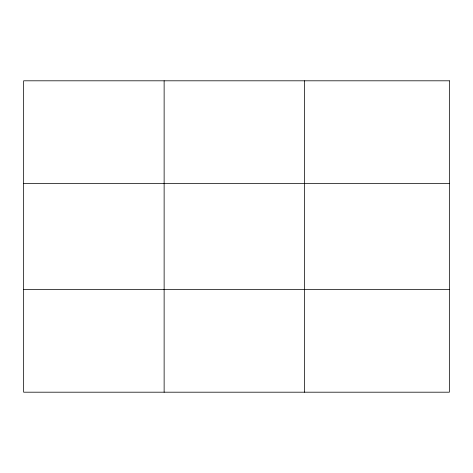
<?xml version="1.0" encoding="UTF-8"?>
<svg xmlns="http://www.w3.org/2000/svg" width="473" height="473" viewBox="0 0 473 473"><rect width="100%" height="100%" fill="white"/><g stroke="black" fill="none" stroke-linecap="round" stroke-linejoin="round"><path stroke-width="0.71" d="M164.131 392.194L164.131 80.806M304.612 392.194L304.612 80.806M23.65 183.565L449.35 183.565M23.65 289.435L449.35 289.435M449.35 80.806L449.35 392.194L23.65 392.194L23.65 80.806L449.35 80.806"/></g></svg>
